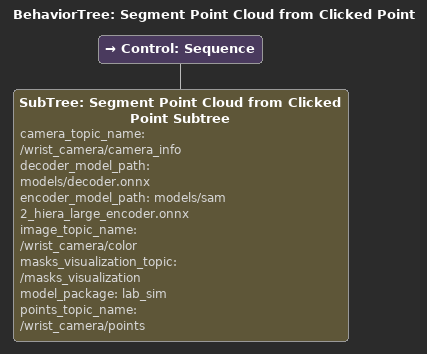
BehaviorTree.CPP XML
<?xml version='1.0' encoding='utf-8'?>
<root BTCPP_format="4" main_tree_to_execute="Segment Point Cloud from Clicked Point">
  <BehaviorTree ID="Segment Point Cloud from Clicked Point" _description="Captures a point cloud and requests the user to click on three objects in the image to be segmented. The point cloud is then filtered to only include the selected objects.">
    <Control ID="Sequence">
      <SubTree ID="Segment Point Cloud from Clicked Point Subtree" camera_topic_name="/wrist_camera/camera_info" decoder_model_path="models/decoder.onnx" encoder_model_path="models/sam2_hiera_large_encoder.onnx" image_topic_name="/wrist_camera/color" masks_visualization_topic="/masks_visualization" model_package="lab_sim" points_topic_name="/wrist_camera/points"/>
    </Control>
  </BehaviorTree>
</root>
